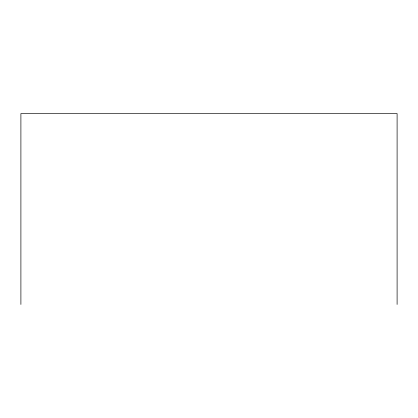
<?xml version="1.0" encoding="UTF-8"?>
<svg xmlns="http://www.w3.org/2000/svg" width="418" height="418" viewBox="0 0 418 418"><rect width="100%" height="100%" fill="white"/><g stroke="black" fill="none" stroke-linecap="round" stroke-linejoin="round"><path stroke-width="0.63" d="M397.1 304.429L397.1 113.571L20.9 113.571L20.9 304.429"/></g></svg>
